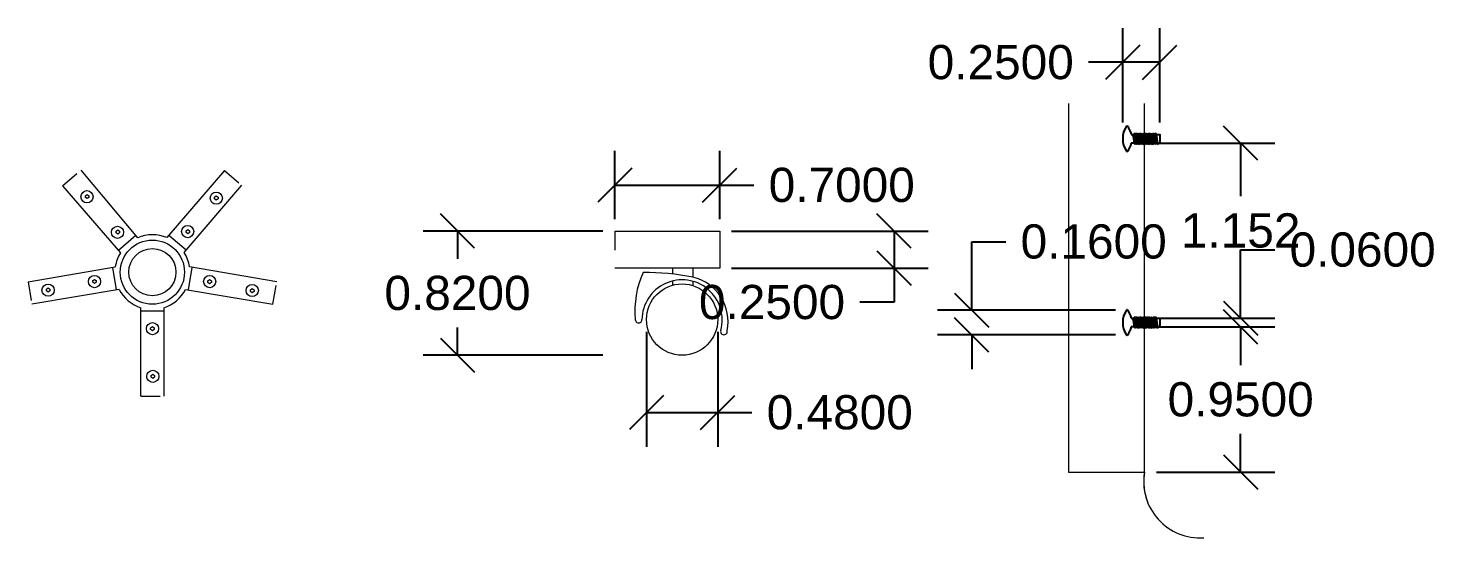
# Model space of a CAD drawing. Header units: centimetres. Extents: x -239 to 1959, y -161 to 626.
# Drawn here: x 435.98 to 443.38, y -131.12 to -128.44 of the extents above; entities that cross this region are included whole.
import ezdxf

# ---------------------------------------------------------------- set-up
doc = ezdxf.new("R2010")
doc.units = ezdxf.units.CM
doc.header["$MEASUREMENT"] = 0
doc.linetypes.add('HIDDEN', pattern=[0.375, 0.25, -0.125])
doc.styles.get("Standard").update_dxf_attribs({"font": 'Arial.ttf'})
doc.dimstyles.get("Standard").update_dxf_attribs({"dimtxt": 0.18, "dimasz": 0.18, "dimexe": 0.18, "dimexo": 0.0625, "dimgap": 0.09, "dimtad": 0, "dimtih": 1, "dimtoh": 1, "dimdec": 4, "dimzin": 0, "dimdsep": 46, "dimtxsty": 'Standard', "dimcen": 0.09, "dimadec": 0, "dimazin": 0, "dimtfac": 1, "dimtdec": 4, "dimtofl": 0, "dimtmove": 0, "dimatfit": 3, "dimfxl": 1, "dimtolj": 1, "dimtzin": 0, "dimarcsym": 0})

# ---------------------------------------------------------------- blocks, each defined once
blk = doc.blocks.new('_Oblique')
at = {"color": 0, "linetype": 'ByBlock', "lineweight": -2}
blk.add_line((-0.5, -0.5), (0.5, 0.5), dxfattribs=at)
blk = doc.blocks.new('*D187')
at = {"color": 0, "lineweight": -2, "transparency": 16777216}
for p, q in [((441.9204, -130.0087), (442.5445, -130.0087)), ((442.3645, -130.0087), (442.3645, -130.2092)), ((442.3645, -130.7721), (442.3645, -130.5717)), ((441.9208, -130.7721), (442.5445, -130.7721))]:
    blk.add_line(p, q, dxfattribs=at)
at = {"layer": 'Defpoints', "color": 0, "transparency": 16777216}
for p in [(441.8579, -130.0087), (442.3645, -130.0087), (441.8583, -130.7721)]:
    blk.add_point(p, dxfattribs=at)
at = {"color": 0, "lineweight": -2, "transparency": 16777216, "xscale": 0.18, "yscale": 0.18, "zscale": 0.18}
for p, rotation in [((442.3645, -130.0087), 90), ((442.3645, -130.7721), 270)]:
    blk.add_blockref('_Oblique', p, dxfattribs=dict(at, rotation=rotation))
at = {"color": 0, "transparency": 16777216, "insert": (442.3645, -130.3904), "char_height": 0.18, "attachment_point": 5}
blk.add_mtext('\\A1;0.9500', dxfattribs=at)
blk = doc.blocks.new('*D188')
at = {"color": 0, "lineweight": -2, "transparency": 16777216}
for p, q in [((442.3645, -129.9623), (442.3645, -129.6023)), ((442.3645, -129.6023), (442.5445, -129.6023)), ((442.0008, -129.9623), (442.5445, -129.9623)), ((442.0008, -130.0083), (442.5445, -130.0083)), ((442.3645, -130.0083), (442.3645, -130.1883))]:
    blk.add_line(p, q, dxfattribs=at)
at = {"layer": 'Defpoints', "color": 0, "transparency": 16777216}
for p in [(441.9383, -129.9623), (442.3645, -129.9623), (441.9383, -130.0083)]:
    blk.add_point(p, dxfattribs=at)
at = {"color": 0, "lineweight": -2, "transparency": 16777216, "xscale": 0.18, "yscale": 0.18, "zscale": 0.18}
for p, rotation in [((442.3645, -129.9623), 270), ((442.3645, -130.0083), 90)]:
    blk.add_blockref('_Oblique', p, dxfattribs=dict(at, rotation=rotation))
at = {"color": 0, "transparency": 16777216, "insert": (443.0065, -129.6023), "char_height": 0.18, "attachment_point": 5}
blk.add_mtext('\\A1;0.0600', dxfattribs=at)
blk = doc.blocks.new('*D189')
at = {"color": 0, "lineweight": -2, "transparency": 16777216}
for p, q in [((441.9204, -129.0411), (442.5445, -129.0411)), ((442.3645, -129.0411), (442.3645, -129.3205)), ((442.3645, -129.9623), (442.3645, -129.6829)), ((441.9208, -129.9623), (442.5445, -129.9623))]:
    blk.add_line(p, q, dxfattribs=at)
at = {"layer": 'Defpoints', "color": 0, "transparency": 16777216}
for p in [(441.8579, -129.0411), (442.3645, -129.0411), (441.8583, -129.9623)]:
    blk.add_point(p, dxfattribs=at)
at = {"color": 0, "lineweight": -2, "transparency": 16777216, "xscale": 0.18, "yscale": 0.18, "zscale": 0.18}
for p, rotation in [((442.3645, -129.0411), 90), ((442.3645, -129.9623), 270)]:
    blk.add_blockref('_Oblique', p, dxfattribs=dict(at, rotation=rotation))
at = {"color": 0, "transparency": 16777216, "insert": (442.3645, -129.5017), "char_height": 0.18, "attachment_point": 5}
blk.add_mtext('\\A1;1.152', dxfattribs=at)
blk = doc.blocks.new('*D190')
at = {"color": 0, "lineweight": -2, "transparency": 16777216}
for p, q in [((440.949, -129.9198), (440.949, -129.5598)), ((440.949, -129.5598), (441.129, -129.5598)), ((441.7066, -129.9198), (440.769, -129.9198)), ((441.7066, -130.0508), (440.769, -130.0508)), ((440.949, -130.0508), (440.949, -130.2308))]:
    blk.add_line(p, q, dxfattribs=at)
at = {"layer": 'Defpoints', "color": 0, "transparency": 16777216}
for p in [(440.949, -129.9198), (441.7691, -129.9198), (441.7691, -130.0508)]:
    blk.add_point(p, dxfattribs=at)
at = {"color": 0, "lineweight": -2, "transparency": 16777216, "xscale": 0.18, "yscale": 0.18, "zscale": 0.18}
for p, rotation in [((440.949, -129.9198), 270), ((440.949, -130.0508), 90)]:
    blk.add_blockref('_Oblique', p, dxfattribs=dict(at, rotation=rotation))
at = {"color": 0, "transparency": 16777216, "insert": (441.591, -129.5598), "char_height": 0.18, "attachment_point": 5}
blk.add_mtext('\\A1;0.1600', dxfattribs=at)
blk = doc.blocks.new('*D191')
at = {"color": 0, "lineweight": -2, "transparency": 16777216}
for p, q in [((441.7439, -128.9326), (441.7439, -128.4359)), ((441.9383, -128.9326), (441.9383, -128.4359)), ((441.7439, -128.6159), (441.5639, -128.6159)), ((441.9383, -128.6159), (441.7439, -128.6159))]:
    blk.add_line(p, q, dxfattribs=at)
at = {"layer": 'Defpoints', "color": 0, "transparency": 16777216}
for p in [(441.7439, -128.6159), (441.7439, -128.9951), (441.9383, -128.9951)]:
    blk.add_point(p, dxfattribs=at)
at = {"color": 0, "lineweight": -2, "transparency": 16777216, "xscale": 0.18, "yscale": 0.18, "zscale": 0.18, "rotation": 180}
blk.add_blockref('_Oblique', (441.7439, -128.6159), dxfattribs=at)
at = {"color": 0, "lineweight": -2, "transparency": 16777216, "xscale": 0.18, "yscale": 0.18, "zscale": 0.18}
blk.add_blockref('_Oblique', (441.9383, -128.6159), dxfattribs=at)
at = {"color": 0, "transparency": 16777216, "insert": (441.1019, -128.6159), "char_height": 0.18, "attachment_point": 5}
blk.add_mtext('\\A1;0.2500', dxfattribs=at)
blk = doc.blocks.new('*D198')
at = {"color": 0, "lineweight": -2, "transparency": 16777216}
for p, q in [((439.0707, -129.4414), (439.0707, -129.082)), ((439.6232, -129.4414), (439.6232, -129.082)), ((439.0707, -129.262), (439.6232, -129.262)), ((439.6232, -129.262), (439.8032, -129.262))]:
    blk.add_line(p, q, dxfattribs=at)
at = {"layer": 'Defpoints', "color": 0, "transparency": 16777216}
for p in [(439.6232, -129.262), (439.0707, -129.5039), (439.6232, -129.5039)]:
    blk.add_point(p, dxfattribs=at)
at = {"color": 0, "lineweight": -2, "transparency": 16777216, "xscale": 0.18, "yscale": 0.18, "zscale": 0.18, "rotation": 180}
blk.add_blockref('_Oblique', (439.0707, -129.262), dxfattribs=at)
at = {"color": 0, "lineweight": -2, "transparency": 16777216, "xscale": 0.18, "yscale": 0.18, "zscale": 0.18}
blk.add_blockref('_Oblique', (439.6232, -129.262), dxfattribs=at)
at = {"color": 0, "transparency": 16777216, "insert": (440.2652, -129.262), "char_height": 0.18, "attachment_point": 5}
blk.add_mtext('\\A1;0.7000', dxfattribs=at)
blk = doc.blocks.new('*D160')
at = {"color": 0, "lineweight": -2, "transparency": 16777216}
for p, q in [((439.0082, -129.5039), (438.0629, -129.5039)), ((438.2429, -129.5039), (438.2429, -129.6493)), ((438.2429, -130.1571), (438.2429, -130.0117)), ((439.0082, -130.1571), (438.0629, -130.1571))]:
    blk.add_line(p, q, dxfattribs=at)
at = {"layer": 'Defpoints', "color": 0, "transparency": 16777216}
for p in [(438.2429, -129.5039), (439.0707, -129.5039), (439.0707, -130.1571)]:
    blk.add_point(p, dxfattribs=at)
at = {"color": 0, "lineweight": -2, "transparency": 16777216, "xscale": 0.18, "yscale": 0.18, "zscale": 0.18}
for p, rotation in [((438.2429, -129.5039), 90), ((438.2429, -130.1571), 270)]:
    blk.add_blockref('_Oblique', p, dxfattribs=dict(at, rotation=rotation))
at = {"color": 0, "transparency": 16777216, "insert": (438.2429, -129.8305), "char_height": 0.18, "attachment_point": 5}
blk.add_mtext('\\A1;0.8200', dxfattribs=at)
blk = doc.blocks.new('*D201')
at = {"color": 0, "lineweight": -2, "transparency": 16777216}
for p, q in [((439.6857, -129.5039), (440.7203, -129.5039)), ((440.5403, -129.5039), (440.5403, -129.6985)), ((439.6857, -129.6985), (440.7203, -129.6985)), ((440.5403, -129.6985), (440.5403, -129.8785)), ((440.5403, -129.8785), (440.3603, -129.8785))]:
    blk.add_line(p, q, dxfattribs=at)
at = {"layer": 'Defpoints', "color": 0, "transparency": 16777216}
for p in [(439.6232, -129.5039), (439.6232, -129.6985), (440.5403, -129.6985)]:
    blk.add_point(p, dxfattribs=at)
at = {"color": 0, "lineweight": -2, "transparency": 16777216, "xscale": 0.18, "yscale": 0.18, "zscale": 0.18}
for p, rotation in [((440.5403, -129.5039), 90), ((440.5403, -129.6985), 270)]:
    blk.add_blockref('_Oblique', p, dxfattribs=dict(at, rotation=rotation))
at = {"color": 0, "transparency": 16777216, "insert": (439.8982, -129.8785), "char_height": 0.18, "attachment_point": 5}
blk.add_mtext('\\A1;0.2500', dxfattribs=at)
blk = doc.blocks.new('*D161')
at = {"color": 0, "lineweight": -2, "transparency": 16777216}
for p, q in [((439.2376, -130.0341), (439.2376, -130.6386)), ((439.6125, -130.0341), (439.6125, -130.6386)), ((439.2376, -130.4586), (439.6125, -130.4586)), ((439.6125, -130.4586), (439.7925, -130.4586))]:
    blk.add_line(p, q, dxfattribs=at)
at = {"layer": 'Defpoints', "color": 0, "transparency": 16777216}
for p in [(439.2376, -129.9716), (439.6125, -129.9716), (439.6125, -130.4586)]:
    blk.add_point(p, dxfattribs=at)
at = {"color": 0, "lineweight": -2, "transparency": 16777216, "xscale": 0.18, "yscale": 0.18, "zscale": 0.18, "rotation": 180}
blk.add_blockref('_Oblique', (439.2376, -130.4586), dxfattribs=at)
at = {"color": 0, "lineweight": -2, "transparency": 16777216, "xscale": 0.18, "yscale": 0.18, "zscale": 0.18}
blk.add_blockref('_Oblique', (439.6125, -130.4586), dxfattribs=at)
at = {"color": 0, "transparency": 16777216, "insert": (440.2546, -130.4586), "char_height": 0.18, "attachment_point": 5}
blk.add_mtext('\\A1;0.4800', dxfattribs=at)

msp = doc.modelspace()

# ---------------------------------------------------------------- linework, layer by layer
at = {"lineweight": 5}
for p, q in [((441.4583, -128.83227), (441.4583, -130.77214)), ((441.8583, -130.77214), (441.8583, -128.83227)), ((436.55017, -129.52724), (436.45912, -129.60632)), ((436.8147, -129.60508), (436.72351, -129.52708)), ((439.07069, -129.50392), (439.62316, -129.50392)), ((439.62316, -129.50392), (439.62316, -129.69847)), ((436.42738, -129.69489), (436.44743, -129.8132)), ((436.82718, -129.8132), (436.84724, -129.69489)), ((439.62316, -129.69847), (439.07069, -129.69847)), ((439.37464, -129.69847), (439.37464, -129.73029)), ((439.48221, -129.69847), (439.48221, -129.74626)), ((439.37464, -129.76666), (439.37464, -129.78898)), ((439.48221, -129.76854), (439.48221, -129.79101)), ((436.57731, -129.92289), (436.69731, -129.92289)), ((441.4583, -130.77214), (441.8583, -130.77214)), ((441.4583, -130.77214), (441.8583, -130.77214))]:
    msp.add_line(p, q, dxfattribs=at)
at = {"linetype": 'HIDDEN', "lineweight": 5, "ltscale": 0.05}
for p, q in [((436.16391, -129.26606), (436.26171, -129.18269)), ((437.01632, -129.18475), (437.10751, -129.26276)), ((439.07069, -129.50392), (439.07069, -129.69847)), ((435.98324, -129.77019), (436.0033, -129.8885)), ((437.27132, -129.8885), (437.29138, -129.77019)), ((436.57731, -130.37339), (436.69731, -130.37339))]:
    msp.add_line(p, q, dxfattribs=at)
for points in [[(441.78914, -128.99506), (441.9383, -128.99506), (441.9383, -129.04114), (441.78914, -129.04114)], [(441.78914, -129.96226), (441.9383, -129.96226), (441.9383, -130.00834), (441.78914, -130.00834)]]:
    msp.add_lwpolyline(points)
at = {"lineweight": 5}
for points in [[(436.55992, -129.5389), (436.55992, -129.5389), (436.26171, -129.18269)], [(437.01632, -129.18475), (436.71374, -129.53849)], [(436.16391, -129.26606), (436.46896, -129.61767)], [(436.28517, -129.31761), (436.29417, -129.31086), (436.30317, -129.31761), (436.30317, -129.32661), (436.29417, -129.33336), (436.28517, -129.32661), (436.28517, -129.31761)], [(436.80493, -129.6165), (436.80493, -129.6165), (437.10751, -129.26276)], [(436.96457, -129.32475), (436.97357, -129.318), (436.98257, -129.32475), (436.98257, -129.33375), (436.97357, -129.3405), (436.96457, -129.33375), (436.96457, -129.32475)], [(436.44608, -129.50442), (436.45508, -129.49767), (436.46408, -129.50442), (436.46408, -129.51342), (436.45508, -129.52017), (436.44608, -129.51342), (436.44608, -129.50442)], [(436.8143, -129.50191), (436.8233, -129.49516), (436.8323, -129.50191), (436.8323, -129.51091), (436.8233, -129.51766), (436.8143, -129.51091), (436.8143, -129.50191)], [(435.98324, -129.77019), (436.44219, -129.69238)], [(436.32346, -129.76465), (436.33246, -129.7579), (436.34146, -129.76465), (436.34146, -129.77365), (436.33246, -129.7804), (436.32346, -129.77365), (436.32346, -129.76465)], [(437.29138, -129.77019), (436.83243, -129.69238)], [(436.92952, -129.76532), (436.93852, -129.75857), (436.94752, -129.76532), (436.94752, -129.77432), (436.93852, -129.78107), (436.92952, -129.77432), (436.92952, -129.76532)], [(436.46225, -129.81069), (436.46225, -129.81069), (436.0033, -129.8885)], [(436.0795, -129.8102), (436.0885, -129.80345), (436.0975, -129.8102), (436.0975, -129.8192), (436.0885, -129.82595), (436.0795, -129.8192), (436.0795, -129.8102)], [(436.81237, -129.81069), (436.81237, -129.81069), (437.27132, -129.8885)], [(437.15409, -129.81279), (437.16309, -129.80604), (437.17209, -129.81279), (437.17209, -129.82179), (437.16309, -129.82854), (437.15409, -129.82179), (437.15409, -129.81279)], [(436.57731, -130.37339), (436.57731, -129.90789)], [(436.69731, -129.90789), (436.69731, -129.90789), (436.69731, -130.37339)], [(436.62801, -130.01351), (436.63701, -130.00676), (436.64601, -130.01351), (436.64601, -130.02251), (436.63701, -130.02926), (436.62801, -130.02251), (436.62801, -130.01351)], [(436.63074, -130.26377), (436.63974, -130.25702), (436.64874, -130.26377), (436.64874, -130.27277), (436.63974, -130.27952), (436.63074, -130.27277), (436.63074, -130.26377)]]:
    msp.add_lwpolyline(points, dxfattribs=at)
for centre, radius in [((436.29313, -129.32314), 0.03212), ((436.97368, -129.33058), 0.03212), ((436.45381, -129.51052), 0.03212), ((436.82295, -129.50656), 0.03212), ((436.63731, -129.72016), 0.16878), ((436.63731, -129.72016), 0.12405), ((436.33244, -129.76964), 0.03212), ((436.93869, -129.76964), 0.03212), ((436.08836, -129.81509), 0.03212), ((437.16298, -129.81665), 0.03212), ((439.42504, -129.96958), 0.1875), ((436.6376, -130.01744), 0.03212), ((436.63953, -130.2684), 0.03212)]:
    msp.add_circle(centre, radius, dxfattribs=at)
for centre, radius, start, end in [((441.8609, -129.0181), 0.11732, 146.030367, 213.969633), ((441.76632, -128.95454), 0.00337, 34.732956, 148.487111), ((441.68581, -129.0181), 0.10595, 12.748821, 38.399163), ((441.64136, -129.04452), 0.16341, 1.186823, 17.620001), ((441.66291, -129.04016), 0.14478, 359.61062, 18.14866), ((441.81298, -128.99695), 0.00997, 129.787118, 169.075599), ((441.65042, -129.04452), 0.16341, 1.186823, 17.620001), ((441.80318, -128.99467), 0.00637, 356.527581, 57.666191), ((441.67197, -129.04016), 0.14478, 359.61062, 18.14866), ((441.82214, -128.99695), 0.00997, 129.787118, 169.075599), ((441.65958, -129.04452), 0.16341, 1.186823, 17.620001), ((441.81235, -128.99467), 0.00637, 356.527581, 57.666191), ((441.68114, -129.04016), 0.14478, 359.61062, 18.14866), ((441.83151, -128.99695), 0.00997, 129.787118, 169.075599), ((441.66896, -129.04452), 0.16341, 1.186823, 17.620001), ((441.82172, -128.99467), 0.00637, 356.527581, 57.666191), ((441.69051, -129.04016), 0.14478, 359.61062, 18.14866), ((441.84088, -128.99695), 0.00997, 129.787118, 169.075599), ((441.67833, -129.04452), 0.16341, 1.186823, 17.620001), ((441.83109, -128.99467), 0.00637, 356.527581, 57.666191), ((441.69988, -129.04016), 0.14478, 359.61062, 18.14866), ((441.85075, -128.99695), 0.00997, 129.787118, 169.075599), ((441.68819, -129.04452), 0.16341, 1.186823, 17.620001), ((441.84096, -128.99467), 0.00637, 356.527581, 57.666191), ((441.70975, -129.04016), 0.14478, 359.61062, 18.14866), ((441.86095, -128.99695), 0.00997, 129.787118, 169.075599), ((441.6984, -129.04452), 0.16341, 1.186823, 17.620001), ((441.85116, -128.99467), 0.00637, 356.527581, 57.666191), ((441.71995, -129.04016), 0.14478, 359.61062, 18.14866), ((441.87053, -128.99695), 0.00997, 129.787118, 169.075599), ((441.70798, -129.04452), 0.16341, 1.186823, 17.620001), ((441.86074, -128.99467), 0.00637, 356.527581, 57.666191), ((441.72953, -129.04016), 0.14478, 359.61062, 18.14866), ((441.88053, -128.99695), 0.00997, 129.787118, 169.075599), ((441.71798, -129.04452), 0.16341, 1.186823, 17.620001), ((441.87074, -128.99467), 0.00637, 356.527581, 57.666191), ((441.73953, -129.04016), 0.14478, 359.61062, 18.14866), ((441.89053, -128.99695), 0.00997, 129.787118, 169.075599), ((441.72797, -129.04452), 0.16341, 1.186823, 17.620001), ((441.88074, -128.99467), 0.00637, 356.527581, 57.666191), ((441.74953, -129.04016), 0.14478, 359.61062, 18.14866), ((441.90161, -128.99695), 0.00997, 129.787118, 169.075599), ((441.73905, -129.04452), 0.16341, 1.186823, 17.620001), ((441.89182, -128.99467), 0.00637, 356.527581, 57.666191), ((441.76061, -129.04016), 0.14478, 359.61062, 18.14866), ((441.91284, -128.99695), 0.00997, 129.787118, 169.075599), ((441.75029, -129.04452), 0.16341, 1.186823, 17.620001), ((441.90305, -128.99467), 0.00637, 356.527581, 57.666191), ((441.77184, -129.04016), 0.14478, 359.61062, 18.14866), ((441.92392, -128.99695), 0.00997, 129.787118, 169.075599), ((441.76137, -129.04452), 0.16341, 1.186823, 17.620001), ((441.91413, -128.99467), 0.00637, 356.527581, 57.666191), ((441.78292, -129.04016), 0.14478, 359.61062, 18.14866), ((441.76632, -129.08166), 0.00337, 211.512889, 325.267044), ((441.68581, -129.0181), 0.10595, 321.600837, 347.251179), ((441.8111, -129.04153), 0.00637, 176.527581, 237.666191), ((441.80131, -129.03925), 0.00997, 309.787118, 349.075599), ((441.82016, -129.04153), 0.00637, 176.527581, 237.666191), ((441.81037, -129.03925), 0.00997, 309.787118, 349.075599), ((441.82932, -129.04153), 0.00637, 176.527581, 237.666191), ((441.81953, -129.03925), 0.00997, 309.787118, 349.075599), ((441.83869, -129.04153), 0.00637, 176.527581, 237.666191), ((441.8289, -129.03925), 0.00997, 309.787118, 349.075599), ((441.84807, -129.04153), 0.00637, 176.527581, 237.666191), ((441.83828, -129.03925), 0.00997, 309.787118, 349.075599), ((441.85793, -129.04153), 0.00637, 176.527581, 237.666191), ((441.84814, -129.03925), 0.00997, 309.787118, 349.075599), ((441.86814, -129.04153), 0.00637, 176.527581, 237.666191), ((441.85834, -129.03925), 0.00997, 309.787118, 349.075599), ((441.87772, -129.04153), 0.00637, 176.527581, 237.666191), ((441.86793, -129.03925), 0.00997, 309.787118, 349.075599), ((441.88771, -129.04153), 0.00637, 176.527581, 237.666191), ((441.87792, -129.03925), 0.00997, 309.787118, 349.075599), ((441.89771, -129.04153), 0.00637, 176.527581, 237.666191), ((441.88792, -129.03925), 0.00997, 309.787118, 349.075599), ((441.90879, -129.04153), 0.00637, 176.527581, 237.666191), ((441.899, -129.03925), 0.00997, 309.787118, 349.075599), ((441.92002, -129.04153), 0.00637, 176.527581, 237.666191), ((441.91023, -129.03925), 0.00997, 309.787118, 349.075599), ((441.9311, -129.04153), 0.00637, 176.527581, 237.666191), ((441.92131, -129.03925), 0.00997, 309.787118, 349.075599), ((441.8609, -129.9853), 0.11732, 146.030367, 213.969633), ((441.76632, -129.92174), 0.00337, 34.732956, 148.487111), ((441.68581, -129.9853), 0.10595, 12.748821, 38.399163), ((441.64136, -130.01172), 0.16341, 1.186823, 17.620001), ((441.66291, -130.00735), 0.14478, 359.61062, 18.14866), ((441.81298, -129.96414), 0.00997, 129.787118, 169.075599), ((441.65042, -130.01172), 0.16341, 1.186823, 17.620001), ((441.80318, -129.96187), 0.00637, 356.527581, 57.666191), ((441.67197, -130.00735), 0.14478, 359.61062, 18.14866), ((441.82214, -129.96414), 0.00997, 129.787118, 169.075599), ((441.65958, -130.01172), 0.16341, 1.186823, 17.620001), ((441.81235, -129.96187), 0.00637, 356.527581, 57.666191), ((441.68114, -130.00735), 0.14478, 359.61062, 18.14866), ((441.83151, -129.96414), 0.00997, 129.787118, 169.075599), ((441.66896, -130.01172), 0.16341, 1.186823, 17.620001), ((441.82172, -129.96187), 0.00637, 356.527581, 57.666191), ((441.69051, -130.00735), 0.14478, 359.61062, 18.14866), ((441.84088, -129.96414), 0.00997, 129.787118, 169.075599), ((441.67833, -130.01172), 0.16341, 1.186823, 17.620001), ((441.83109, -129.96187), 0.00637, 356.527581, 57.666191), ((441.69988, -130.00735), 0.14478, 359.61062, 18.14866), ((441.85075, -129.96414), 0.00997, 129.787118, 169.075599), ((441.68819, -130.01172), 0.16341, 1.186823, 17.620001), ((441.84096, -129.96187), 0.00637, 356.527581, 57.666191), ((441.70975, -130.00735), 0.14478, 359.61062, 18.14866), ((441.86095, -129.96414), 0.00997, 129.787118, 169.075599), ((441.6984, -130.01172), 0.16341, 1.186823, 17.620001), ((441.85116, -129.96187), 0.00637, 356.527581, 57.666191), ((441.71995, -130.00735), 0.14478, 359.61062, 18.14866), ((441.87053, -129.96414), 0.00997, 129.787118, 169.075599), ((441.70798, -130.01172), 0.16341, 1.186823, 17.620001), ((441.86074, -129.96187), 0.00637, 356.527581, 57.666191), ((441.72953, -130.00735), 0.14478, 359.61062, 18.14866), ((441.88053, -129.96414), 0.00997, 129.787118, 169.075599), ((441.71798, -130.01172), 0.16341, 1.186823, 17.620001), ((441.87074, -129.96187), 0.00637, 356.527581, 57.666191), ((441.73953, -130.00735), 0.14478, 359.61062, 18.14866), ((441.89053, -129.96414), 0.00997, 129.787118, 169.075599), ((441.72797, -130.01172), 0.16341, 1.186823, 17.620001), ((441.88074, -129.96187), 0.00637, 356.527581, 57.666191), ((441.74953, -130.00735), 0.14478, 359.61062, 18.14866), ((441.90161, -129.96414), 0.00997, 129.787118, 169.075599), ((441.73905, -130.01172), 0.16341, 1.186823, 17.620001), ((441.89182, -129.96187), 0.00637, 356.527581, 57.666191), ((441.76061, -130.00735), 0.14478, 359.61062, 18.14866), ((441.91284, -129.96414), 0.00997, 129.787118, 169.075599), ((441.75029, -130.01172), 0.16341, 1.186823, 17.620001), ((441.90305, -129.96187), 0.00637, 356.527581, 57.666191), ((441.77184, -130.00735), 0.14478, 359.61062, 18.14866), ((441.92392, -129.96414), 0.00997, 129.787118, 169.075599), ((441.76137, -130.01172), 0.16341, 1.186823, 17.620001), ((441.91413, -129.96187), 0.00637, 356.527581, 57.666191), ((441.78292, -130.00735), 0.14478, 359.61062, 18.14866), ((441.76632, -130.04885), 0.00337, 211.512889, 325.267044), ((441.68581, -129.9853), 0.10595, 321.600837, 347.251179), ((441.8111, -130.00872), 0.00637, 176.527581, 237.666191), ((441.80131, -130.00645), 0.00997, 309.787118, 349.075599), ((441.82016, -130.00872), 0.00637, 176.527581, 237.666191), ((441.81037, -130.00645), 0.00997, 309.787118, 349.075599), ((441.82932, -130.00872), 0.00637, 176.527581, 237.666191), ((441.81953, -130.00645), 0.00997, 309.787118, 349.075599), ((441.83869, -130.00872), 0.00637, 176.527581, 237.666191), ((441.8289, -130.00645), 0.00997, 309.787118, 349.075599), ((441.84807, -130.00872), 0.00637, 176.527581, 237.666191), ((441.83828, -130.00645), 0.00997, 309.787118, 349.075599), ((441.85793, -130.00872), 0.00637, 176.527581, 237.666191), ((441.84814, -130.00645), 0.00997, 309.787118, 349.075599), ((441.86814, -130.00872), 0.00637, 176.527581, 237.666191), ((441.85834, -130.00645), 0.00997, 309.787118, 349.075599), ((441.87772, -130.00872), 0.00637, 176.527581, 237.666191), ((441.86793, -130.00645), 0.00997, 309.787118, 349.075599), ((441.88771, -130.00872), 0.00637, 176.527581, 237.666191), ((441.87792, -130.00645), 0.00997, 309.787118, 349.075599), ((441.89771, -130.00872), 0.00637, 176.527581, 237.666191), ((441.88792, -130.00645), 0.00997, 309.787118, 349.075599), ((441.90879, -130.00872), 0.00637, 176.527581, 237.666191), ((441.899, -130.00645), 0.00997, 309.787118, 349.075599), ((441.92002, -130.00872), 0.00637, 176.527581, 237.666191), ((441.91023, -130.00645), 0.00997, 309.787118, 349.075599), ((441.9311, -130.00872), 0.00637, 176.527581, 237.666191), ((441.92131, -130.00645), 0.00997, 309.787118, 349.075599)]:
    msp.add_arc(centre, radius, start, end)
for centre, radius, start, end in [((436.63731, -129.72016), 0.19709, 67.181105, 113.11851), ((436.63731, -129.72016), 0.19709, 148.667738, 171.897896), ((436.63731, -129.72016), 0.19709, 8.102104, 31.733044), ((439.6705, -129.9234), 0.494, 155.895331, 185.382298), ((439.42484, -129.9716), 0.211, 344.767616, 179.451041), ((439.21687, -131.16509), 1.44345, 79.399864, 89.892319), ((439.42473, -129.98188), 0.24256, 348.798316, 76.292267), ((436.63731, -129.72016), 0.19709, 207.345957, 252.275969), ((436.63731, -129.72016), 0.19709, 287.724031, 332.654043), ((439.19627, -129.96974), 0.01758, 180, 0.505762), ((439.64533, -130.03193), 0.01758, 163.858781, 9.595058), ((442.15046, -130.82206), 0.29639, 170.302952, 202.00879), ((442.15046, -130.82206), 0.29639, 170.302952, 273.814951)]:
    msp.add_arc(centre, radius, start, end, dxfattribs=at)

# ---------------------------------------------------------------- dimensions: what is measured, and where the dimension line sits
for base, p1, p2, text, picture, middle in [((441.74392, -128.61587), (441.9383, -128.99506), (441.74392, -128.99506), '0.2500', '*D191', (441.10189, -128.61587)), ((439.62316, -129.26202), (439.07069, -129.50392), (439.62316, -129.50392), '0.7000', '*D198', (440.2652, -129.26202)), ((439.61253, -130.45855), (439.23755, -129.9716), (439.61253, -129.9716), '0.4800', '*D161', (440.25456, -130.45855))]:
    dim = msp.add_linear_dim(base=base, p1=p1, p2=p2, text=text, dimstyle='Standard', override={"dimdec": 3, "dimblk1": 'Oblique', "dimblk2": 'Oblique', "dimsah": 1})
    dim.commit()
    dim.dimension.update_dxf_attribs({"geometry": picture, "text_midpoint": middle})
for base, p1, p2, text, picture, middle in [((442.36449, -129.04114), (441.8583, -129.96226), (441.85793, -129.04114), '1.152', '*D189', (442.36449, -129.5017)), ((438.2429, -129.50392), (439.07069, -130.15708), (439.07069, -129.50392), '0.8200', '*D160', (438.2429, -129.8305)), ((440.54025, -129.69847), (439.62316, -129.50392), (439.62316, -129.69847), '0.2500', '*D201', (439.89822, -129.87847)), ((440.94901, -129.91981), (441.7691, -130.05078), (441.7691, -129.91981), '0.1600', '*D190', (441.59104, -129.55981)), ((442.36449, -129.96226), (441.9383, -130.00834), (441.9383, -129.96226), '0.0600', '*D188', (443.00653, -129.60226)), ((442.36449, -130.00872), (441.8583, -130.77214), (441.85793, -130.00872), '0.9500', '*D187', (442.36449, -130.39043))]:
    dim = msp.add_linear_dim(base=base, p1=p1, p2=p2, angle=90, text=text, dimstyle='Standard', override={"dimdec": 3, "dimblk1": 'Oblique', "dimblk2": 'Oblique', "dimsah": 1})
    dim.commit()
    dim.dimension.update_dxf_attribs({"geometry": picture, "text_midpoint": middle})

doc.saveas('drawing.dxf')
